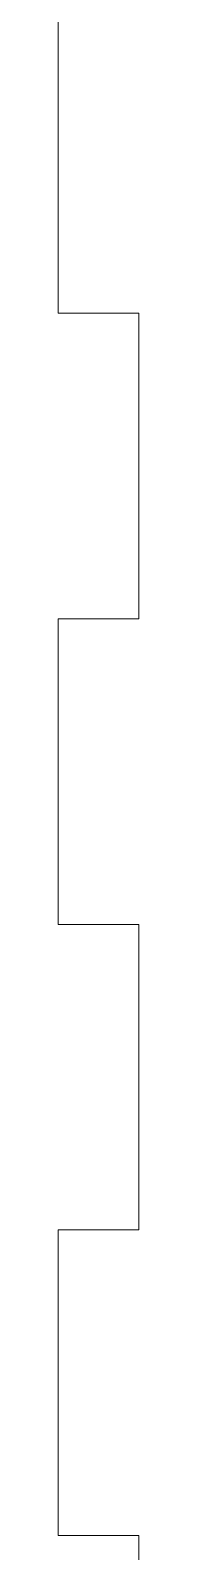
# Model space of a CAD drawing. Header units: millimetres. Extents: x -98 to 307, y -584 to 79.
# Drawn here: x 98.2 to 103.3, y -468.5 to -371.8 of the extents above; entities that cross this region are included whole.
import ezdxf

# ---------------------------------------------------------------- set-up
doc = ezdxf.new("R2010")
doc.units = ezdxf.units.MM
doc.header["$MEASUREMENT"] = 0
doc.layers.add('layer 1', color=7, linetype='Continuous')

msp = doc.modelspace()

# ---------------------------------------------------------------- linework, layer by layer
at = {"layer": 'layer 1', "lineweight": 9}
for points in [[(98.1768, -389.7529), (98.1768, -389.7529), (98.1768, -370.3291), (98.1768, -370.3291)], [(98.1768, -389.7529), (98.1768, -389.7529), (103.3345, -389.7529), (103.3345, -389.7529)], [(103.3345, -409.1771), (103.3345, -409.1771), (103.3345, -389.7529), (103.3345, -389.7529)], [(98.1768, -409.1771), (98.1768, -409.1771), (103.3345, -409.1771), (103.3345, -409.1771)], [(98.1768, -428.6009), (98.1768, -428.6009), (98.1768, -409.1771), (98.1768, -409.1771)], [(98.1768, -428.6009), (98.1768, -428.6009), (103.3345, -428.6009), (103.3345, -428.6009)], [(103.3345, -448.025), (103.3345, -448.025), (103.3345, -428.6009), (103.3345, -428.6009)], [(98.1768, -448.025), (98.1768, -448.025), (103.3345, -448.025), (103.3345, -448.025)], [(98.1768, -467.4453), (98.1768, -467.4453), (98.1768, -448.025), (98.1768, -448.025)], [(98.1768, -467.4453), (98.1768, -467.4453), (103.3345, -467.4453), (103.3345, -467.4453)], [(103.3345, -486.8691), (103.3345, -486.8691), (103.3345, -467.4453), (103.3345, -467.4453)]]:
    msp.add_open_spline(points, degree=3, dxfattribs=at)

doc.saveas('drawing.dxf')
